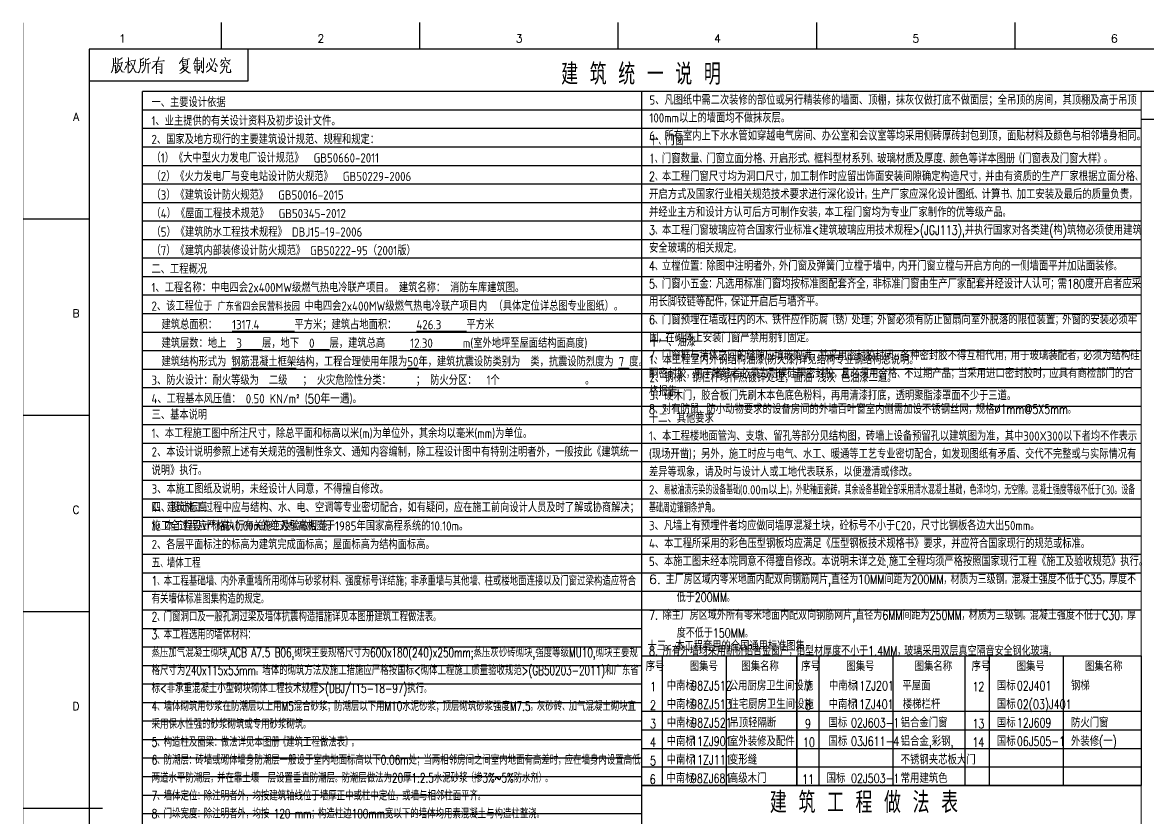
# Model space of a CAD drawing. Header units: millimetres. Extents: x 172649 to 472543, y 238332 to 449264.
# Drawn here: x 315395 to 357925, y 419194 to 449244 of the extents above; entities that cross this region are included whole.
import ezdxf
from ezdxf.enums import TextEntityAlignment as Align

# ---------------------------------------------------------------- set-up
doc = ezdxf.new("R2010")
doc.units = ezdxf.units.MM
doc.header["$LTSCALE"] = 1000
doc.layers.add('PUB_TEXT', color=7, linetype='Continuous')
doc.layers.add('工程做法表', color=251, linetype='Continuous')
doc.styles.add('BIGFONT', font='geditxt.shx', dxfattribs={"bigfont": 'hztxt.shx'})
doc.styles.add('HZ', font='geditxt.shx', dxfattribs={"width": 0.75, "bigfont": 'hzfs_1.shx'})
doc.styles.get("Standard").update_dxf_attribs({"font": 'txt', "bigfont": 'gbcbig.shx'})

# ---------------------------------------------------------------- blocks, each defined once
blk = doc.blocks.new('GEDI_WK_A11')
at = {"color": 3}
for p, q in [((75, 584), (75, 594)), ((150, 584), (150, 594)), ((225, 584), (225, 594)), ((300, 584), (300, 594)), ((375, 584), (375, 594)), ((85, 572), (85, 584)), ((25, 572), (85, 572)), ((25, 519.75), (0, 519.75)), ((25, 445.5), (0, 445.5)), ((25, 371.25), (0, 371.25)), ((25, 297), (0, 297))]:
    blk.add_line(p, q, dxfattribs=at)
blk.add_lwpolyline([(0, 0, 0.1, 0.1, 0), (1050, 0, 0.1, 0.1, 0), (1050, 594, 0.1, 0.1, 0), (0, 594, 0.1, 0.1, 0)], format="xyseb", close=True, dxfattribs=at)
blk.add_lwpolyline([(25, 10), (1040, 10), (1040, 584), (25, 584)], close=True, dxfattribs=at)
blk.add_lwpolyline([(30, 297, 0.5, 0.5, 0), (0, 297, 0.5, 0.5, 0)], format="xyseb", dxfattribs=at)
for s, p in [('1', (37.5, 588)), ('2', (112.5, 588)), ('3', (187.5, 588)), ('4', (262.5, 588)), ('5', (337.5, 588)), ('6', (412.5, 588))]:
    blk.add_text(s, height=3, dxfattribs=at).set_placement(p, align=Align.MIDDLE)
for s, p in [('A', (20, 556.88)), ('B', (20, 482.62)), ('C', (20, 408.38)), ('D', (20, 334.12))]:
    blk.add_text(s, height=3, dxfattribs=at).set_placement(p, align=Align.CENTER)
blk = doc.blocks.new('GEDI_Copyright_2012')
at = {"color": 7, "lineweight": 0}
for points in [[(8.99, -3.43), (9.11, -3.83), (9.11, -5.03), (9.11, -5.93), (9.03, -6.73), (8.9, -7.33), (8.73, -8.03), (8.48, -8.53), (8.22, -8.93)], [(10.81, -3.53), (10.9, -4.03), (10.9, -4.68), (10.81, -5.53), (10.73, -6.33), (10.6, -7.03), (10.47, -7.68), (10.3, -8.23), (10.09, -8.72), (9.84, -9.08)], [(9.88, -3.13), (9.96, -3.43), (9.96, -5.33)], [(12.43, -3.23), (12.34, -3.38), (11.53, -3.88), (10.98, -4.13)], [(14.64, -3.13), (14.81, -3.38), (14.76, -3.33), (14.72, -9.13), (14.68, -8.72), (14.72, -8.13)], [(15.7, -4.48), (17.52, -4.18), (17.44, -4.03), (17.27, -4.68), (17.1, -5.43), (16.93, -5.93), (16.76, -6.43), (16.55, -6.93), (16.21, -7.48), (15.91, -7.98), (15.61, -8.43), (15.32, -8.72), (15.02, -8.98)], [(20.67, -3.38), (20.5, -3.48), (19.35, -4.13), (19.27, -3.73), (19.4, -4.13), (19.4, -5.43), (19.35, -6.23), (19.31, -6.78), (19.22, -7.33), (19.1, -7.83), (18.93, -8.33), (18.72, -8.68), (18.54, -8.98)], [(22.67, -3.58), (21.99, -3.98), (21.35, -4.13), (21.26, -3.73), (21.35, -4.33), (21.31, -4.93), (21.26, -5.58), (21.22, -6.13), (21.13, -6.63), (21.05, -7.18), (20.92, -7.58), (20.71, -7.88), (20.5, -8.23), (20.28, -8.53), (20.07, -8.78), (19.86, -8.98)], [(26.28, -2.98), (26.28, -3.23), (26.02, -4.08), (25.76, -4.68), (25.51, -5.08), (25.04, -5.83), (24.36, -6.63), (23.9, -7.13), (23.6, -7.38)], [(35.45, -3.03), (35.49, -3.23), (34.98, -4.18), (34.52, -4.83), (34.26, -5.23), (34.05, -5.53)], [(35.11, -4.08), (36.34, -3.93), (37.87, -3.68), (37.75, -3.63), (37.49, -3.73)], [(35.24, -4.43), (35.28, -4.73), (35.32, -5.58), (35.32, -6.38), (35.28, -6.23), (37.19, -5.93), (37.07, -5.93), (37.15, -4.23), (37.28, -4.38), (35.28, -4.68)], [(40.12, -3.58), (40.16, -3.88), (39.83, -4.93), (39.66, -5.23)], [(40.8, -3.03), (40.84, -3.28), (40.8, -9.23), (40.72, -8.88), (40.8, -8.53)], [(43.1, -3.13), (43.18, -3.43), (43.14, -8.23), (43.14, -8.53), (43.1, -8.78), (43.05, -8.88), (42.97, -8.98), (42.37, -8.23), (43.05, -8.88)], [(47.43, -3.48), (47.39, -4.03), (47.17, -4.73), (47, -5.28), (46.71, -5.88), (46.45, -6.48), (46.2, -6.88), (45.86, -7.38), (45.47, -7.78), (45.09, -8.13), (44.67, -8.48), (44.24, -8.72)], [(45.82, -3.53), (46.07, -3.93), (46.24, -4.28), (46.32, -4.48), (46.32, -4.63)], [(50.06, -3.98), (50.02, -4.33), (49.94, -4.58), (49.85, -4.83), (49.77, -4.98), (49.68, -5.03), (50.02, -4.43), (53.29, -4.13), (53.16, -4.03), (52.78, -4.83)], [(51.21, -3.03), (51.47, -3.58), (51.55, -3.93)], [(9.11, -6.38), (10.01, -6.28), (9.92, -6.13), (9.92, -8.38), (9.88, -8.08), (9.88, -7.68)], [(9.16, -5.48), (10.39, -5.28)], [(11.2, -5.43), (12.56, -5.08), (12.47, -4.93), (12.26, -5.58), (12, -6.38), (11.75, -6.98), (11.45, -7.63), (11.03, -8.23), (10.6, -8.68), (10.26, -9.03)], [(11.15, -6.08), (12.34, -8.63), (13.15, -8.68), (12.38, -8.58), (12.17, -8.28)], [(14.72, -4.88), (14.42, -5.73), (14.08, -6.43), (13.74, -7.13), (13.45, -7.63), (13.36, -7.78)], [(13.62, -5.08), (15.4, -4.68)], [(14.72, -5.63), (15.27, -6.03), (15.4, -6.33)], [(15.61, -5.23), (15.87, -5.28), (17.44, -8.72), (18.2, -8.83), (17.44, -8.63), (17.14, -8.08)], [(19.48, -6.38), (19.56, -6.33), (20.54, -6.18), (20.41, -6.23), (20.54, -4.68), (20.63, -4.88), (19.44, -5.13)], [(21.31, -5.53), (23.22, -5.23), (23.09, -5.18), (22.88, -5.28)], [(22.28, -5.43), (22.28, -9.13), (22.24, -8.88), (22.28, -8.48)], [(23.98, -4.83), (28.4, -4.43), (28.14, -4.33)], [(25.34, -5.53), (25.43, -5.73), (25.38, -9.03), (25.38, -9.33), (25.34, -9.03), (25.38, -8.68)], [(25.43, -5.73), (27.38, -5.53), (27.38, -5.43), (27.47, -5.53), (27.38, -5.58), (27.38, -9.08), (27.34, -9.28), (26.66, -8.63), (27.34, -9.18)], [(26.96, -6.58), (25.47, -6.73)], [(25.47, -7.68), (26.96, -7.53)], [(28.14, -4.33), (27.8, -4.48)], [(35.71, -6.38), (35.71, -6.53), (34.98, -7.43), (34.56, -7.78), (34.26, -8.03)], [(35.62, -6.88), (35.75, -6.98), (37.28, -6.68), (37.23, -6.53), (36.77, -7.33), (36.47, -7.68), (36.17, -7.98), (35.71, -8.38), (35.28, -8.72), (34.81, -8.98), (34.26, -9.23)], [(36.64, -5.28), (35.36, -5.48)], [(35.54, -7.38), (35.62, -7.43), (37.57, -8.98), (38.3, -8.93), (37.57, -8.93), (37.32, -8.78)], [(39.27, -5.63), (42.08, -5.33), (42.03, -5.33), (41.87, -5.28), (41.65, -5.38)], [(39.87, -6.13), (39.95, -6.68), (39.95, -6.78), (40, -8.28), (39.95, -7.98), (40, -7.73)], [(40, -6.58), (41.95, -6.28), (41.82, -6.13), (41.74, -6.53), (41.69, -7.18), (41.61, -7.63), (41.57, -7.93), (41.44, -8.08), (41.06, -7.58), (41.48, -8.03)], [(40.12, -4.48), (41.74, -4.33)], [(42.33, -4.33), (42.42, -4.58), (42.42, -7.33), (42.33, -6.83), (42.37, -6.53)], [(44.67, -5.43), (44.63, -5.93), (44.5, -6.48), (44.37, -6.83), (44.24, -7.03)], [(45.26, -4.88), (45.43, -5.63), (45.56, -6.18), (45.77, -6.68), (45.99, -7.23), (46.24, -7.63), (46.58, -7.93), (47.05, -8.28), (47.51, -8.43), (47.81, -8.48), (47.94, -8.48), (47.73, -7.78), (47.64, -7.13), (47.81, -8.48)], [(47.64, -5.43), (48.07, -5.93), (48.36, -6.28), (48.49, -6.58)], [(51.21, -5.48), (51.21, -5.83), (51.08, -6.58), (50.95, -7.03), (50.83, -7.43), (50.7, -7.78), (50.53, -8.13), (50.32, -8.43), (50.06, -8.68), (49.77, -8.93), (49.43, -9.18)], [(50.91, -4.68), (50.83, -4.98), (50.44, -5.43), (50.06, -5.83), (49.81, -6.03), (49.55, -6.23)], [(49.98, -6.68), (52.19, -6.43), (52.06, -6.28), (52.02, -6.58), (51.93, -8.18), (51.97, -8.63), (52.06, -8.78), (52.19, -8.88), (52.4, -8.88), (52.61, -8.88), (53.21, -8.88), (53.42, -8.78), (53.46, -8.72), (53.42, -7.68), (53.42, -8.78)], [(51.76, -4.78), (52.27, -5.13), (52.65, -5.43), (52.83, -5.68), (52.91, -5.88)]]:
    blk.add_lwpolyline(points, dxfattribs=at)

msp = doc.modelspace()

# ---------------------------------------------------------------- linework, layer by layer
at = {"layer": '工程做法表'}
for p, q in [((339577, 425307.8), (339577, 420407.8)), ((341997.3, 425307.8), (341997.3, 420407.8)), ((345497.1, 425307.8), (345497.1, 420407.8)), ((348297.7, 425307.8), (348297.7, 420407.8)), ((351935, 425307.8), (351935, 420407.8)), ((354735.6, 425307.8), (354735.6, 420407.8)), ((338804.7, 420407.8), (357685.4, 420407.8))]:
    msp.add_line(p, q, dxfattribs=at)
at = {"layer": '工程做法表', "const_width": 50}
for points in [[(319919.8, 446644.2), (363374.1, 446644.2)], [(319919.8, 446644.2), (373848.5, 446644.2), (373848.5, 391344.2), (357685.4, 391344.2)], [(319919.8, 446644.2), (373848.5, 446644.2), (373848.5, 391344.2), (357685.4, 391344.2)], [(319924.1, 446644.2), (319924.1, 391344.2)], [(336082.9, 446644.2), (390011.5, 446644.2), (390011.5, 394580.5), (373848.5, 394580.5)], [(336082.9, 446644.2), (390011.5, 446644.2), (390008.7, 395780.5), (373848.5, 395780.5)], [(338804.7, 446644.2), (338804.7, 391344.2)], [(357685.4, 446644.2), (357685.4, 391344.2)], [(357679, 445580.5), (373848.5, 445580.5)], [(338804.7, 420407.8), (357685.4, 420407.8)]]:
    msp.add_lwpolyline(points, dxfattribs=at)
at = {"layer": '工程做法表'}
for points in [[(319919.8, 445944.2), (357685.4, 445944.2)], [(319919.8, 445244.2), (357685.4, 445244.2)], [(319919.8, 444544.2), (357685.4, 444544.2)], [(319919.8, 443844.2), (357685.4, 443844.2)], [(319919.8, 443144.2), (357685.4, 443144.2)], [(319919.8, 442444.2), (357685.4, 442444.2)], [(319919.8, 441744.2), (357685.4, 441744.2)], [(319919.8, 441044.2), (357685.4, 441044.2)], [(319919.8, 440344.2), (357685.4, 440344.2)], [(319919.8, 439644.2), (357685.4, 439644.2)], [(319919.8, 438944.2), (357685.4, 438944.2)], [(319919.8, 438244.2), (357685.4, 438244.2)], [(319919.8, 437544.2), (357685.4, 437544.2)], [(319919.8, 436844.2), (357685.4, 436844.2)], [(319919.8, 436144.2), (357685.4, 436144.2)], [(319919.8, 435444.2), (357685.4, 435444.2)], [(319919.8, 434744.2), (357685.4, 434744.2)], [(319919.8, 434044.2), (357685.4, 434044.2)], [(319919.8, 433344.2), (357685.4, 433344.2)], [(319919.8, 432644.2), (357685.4, 432644.2)], [(319919.8, 431944.2), (357685.4, 431944.2)], [(319919.8, 431244.2), (357685.4, 431244.2)], [(319919.8, 430544.2), (357685.4, 430544.2)], [(319919.8, 429844.2), (357685.4, 429844.2)], [(319919.8, 429144.2), (357685.4, 429144.2)], [(319919.8, 428444.2), (357685.4, 428444.2)], [(319919.8, 427744.2), (357685.4, 427744.2)], [(319919.8, 427044.2), (357685.4, 427044.2)], [(319919.8, 426344.2), (338804.7, 426344.2)], [(319919.8, 425644.2), (338804.7, 425644.2)], [(351023.1, 425307.8), (351023.1, 420407.8)], [(319919.8, 424944.2), (338804.7, 424944.2)], [(319919.8, 424244.2), (338804.7, 424244.2)], [(319919.8, 423544.2), (338804.7, 423544.2)], [(338804.7, 423207.8), (357685.4, 423207.8)], [(319919.8, 422844.2), (338804.7, 422844.2)], [(338804.7, 422507.8), (357685.4, 422507.8)], [(319919.8, 422144.2), (338804.7, 422144.2)], [(338804.7, 421807.8), (357685.4, 421807.8)], [(319919.8, 421444.2), (338804.7, 421444.2)], [(338804.7, 421107.8), (357685.4, 421107.8)], [(319919.8, 420744.2), (338804.7, 420744.2)], [(319919.8, 420044.2), (338804.7, 420044.2)], [(319919.8, 419344.2), (338804.7, 419344.2)]]:
    msp.add_lwpolyline(points, dxfattribs=at)
for points in [[(338804.7, 425307.8), (344664.1, 425307.8), (344664.1, 420407.8), (338804.7, 420407.8)], [(344664.1, 425307.8), (357685.4, 425307.8), (357685.4, 420407.8), (344664.1, 420407.8)]]:
    msp.add_lwpolyline(points, close=True, dxfattribs=at)

# ---------------------------------------------------------------- block references
at = {"xscale": 100, "yscale": 100, "zscale": 100}
for name, p in [('GEDI_WK_A11', (315419.8, 389838.8)), ('GEDI_Copyright_2012', (317919.8, 448238.8))]:
    msp.add_blockref(name, p, dxfattribs=at)

# ---------------------------------------------------------------- texts
at = {"layer": 'PUB_TEXT', "width": 0.8}
for s, style, p in [('建 筑 统 一 说 明 ', 'HZ', (335759, 446892.1)), ('建 筑 工 程 做 法 表 ', 'BIGFONT', (343650, 419361.1))]:
    msp.add_text(s, height=800, dxfattribs=dict(at, style=style)).set_placement(p)
at = {"layer": 'PUB_TEXT', "linetype": 'Continuous', "style": 'HZ', "width": 0.75}
for s, p in [('序号', (338951.5, 424729.4)), ('图集号', (340618.5, 424729.4)), ('图集名称', (342569.5, 424729.4)), ('序号', (344835.3, 424729.4)), ('图集号', (346538.7, 424729.4)), ('图集名称', (349123.3, 424729.4)), ('序号', (351273.1, 424729.4)), ('图集号', (352976.5, 424729.4)), ('图集名称', (355561.2, 424729.4)), ('1', (339119.4, 423964.5)), ('中南标', (339750.7, 424000.4)), ('98ZJ512', (340676, 424000.4)), ('公用厨房卫生间设施', (342094.8, 424000.4)), ('7', (344978.8, 423964.5)), ('中南标', (345882.3, 424000.4)), ('11ZJ201', (346807.6, 424000.4)), ('平屋面', (348658.8, 424000.4)), ('12', (351308.2, 423964.5)), ('国标', (352231.7, 424000.4)), ('02J401', (352987.1, 424000.4)), ('钢梯', (355032.3, 424000.4)), ('2', (339119.4, 423264.5)), ('中南标', (339750.7, 423300.4)), ('98ZJ513', (340676, 423300.4)), ('住宅厨房卫生间设施', (342119.5, 423300.4)), ('8', (344977.8, 423264.5)), ('中南标', (345872.7, 423300.4)), ('11ZJ401', (346798, 423300.4)), ('楼梯栏杆', (348673.3, 423300.4)), ('国标', (352231.7, 423300.4)), ('02(03)J401', (352987.1, 423300.4)), ('3', (339119.4, 422564.5)), ('中南标', (339750.7, 422600.4)), ('98ZJ521', (340676, 422600.4)), ('吊顶轻隔断', (342119.5, 422600.4)), ('9', (344977.8, 422564.5)), ('国标', (345866, 422600.4)), ('02J603-1', (346719.1, 422600.4)), ('铝合金门窗', (348594.4, 422600.4)), ('13', (351308.2, 422564.5)), ('国标', (352231.7, 422600.4)), ('12J609', (352987.1, 422600.4)), ('防火门窗', (355032.3, 422600.4)), ('4', (339119.4, 421864.5)), ('中南标', (339747.8, 421900.4)), ('11ZJ901', (340673.1, 421900.4)), ('室外装修及配件', (342103.7, 421900.4)), ('10', (344899.8, 421864.5)), ('国标', (345866, 421900.4)), ('03J611-4', (346719.1, 421900.4)), ('铝合金,彩钢,', (348594.4, 421900.4)), ('14', (351308.2, 421864.5)), ('国标', (352231.7, 421900.4)), ('06J505-1', (352987.1, 421900.4)), ('外装修(一)', (355032.3, 421900.4)), ('5', (339119.4, 421164.5)), ('中南标', (339747.8, 421200.4)), ('11ZJ111', (340673.1, 421200.4)), ('变形缝', (342103.7, 421200.4)), ('不锈钢夹芯板大门', (348594.4, 421200.4)), ('6', (339103.2, 420464.5)), ('中南标', (339738.7, 420500.4)), ('98ZJ681', (340664, 420500.4)), ('高级木门', (342099.3, 420500.4)), ('11', (344870.3, 420464.5)), ('国标', (345793.8, 420500.4)), ('02J503-1', (346719.1, 420500.4)), ('常用建筑色', (348594.4, 420500.4))]:
    msp.add_text(s, height=350, dxfattribs=at).set_placement(p)
at = {"layer": 'PUB_TEXT', "linetype": 'Continuous', "char_height": 350, "attachment_point": 1}
for s, insert, width, line_spacing_factor, style in [('\\pi-600.8,l600.8,t600.8;{\\Fgbenor,gbcbig|c134;\\W1;一、主要设计依据\\P\\pi0,l0,t772.9;1、业主提供的有关设计资料及初步设计文件。\\P\\ptz;2、国家及地方现行的主要建筑设计规范、规程和规定：\\P（1）《大中型火力发电厂设计规范》  GB50660-2011\\P（2）《火力发电厂与变电站设计防火规范》  GB50229-2006\\P（3）《建筑设计防火规范》  GB50016-2015\\P（4）《屋面工程技术规范》  GB50345-2012\\P（5）《建筑防水工程技术规程》 DBJ15-19-2006\\P（7）《建筑内部装修设计防火规范》 GB50222-95（2001版）}', (320271.3, 446399.8), 18533.418, 1.2, 'BIGFONT'), ('{\\Fgbenor,gbcbig|c134;\\W1;5、凡图纸中需二次装修的部位或另行精装修的墙面、顶棚，抹灰仅做打底不做面层；全吊顶的房间，其顶棚及高于吊顶100mm以上的墙面均不做抹灰层。\\P6、所有室内上下水水管如穿越电气房间、办公室和会议室等均采用侧砖厚砖封包到顶，面贴材料及颜色与相邻墙身相同。}', (339095.5, 446488.7), 18587.731, 1.16, 'HZ'), ('十{\\Fgbenor,gbcbig|c134;、}门窗\\P1{\\Fgbenor,gbcbig|c134;、}门窗数量{\\Fgbenor,gbcbig|c134;、}门窗立面分格{\\Fgbenor,gbcbig|c134;、}开启形式{\\Fgbenor,gbcbig|c134;、}框料型材系列{\\Fgbenor,gbcbig|c134;、}玻璃材质及厚度{\\Fgbenor,gbcbig|c134;、}颜色等详本图册{\\Fgbenor,gbcbig|c134;《}门窗表及门窗大样{\\Fgbenor,gbcbig|c134;》。}\\P2{\\Fgbenor,gbcbig|c134;、}本工程门窗尺寸均为洞口尺寸{\\Fgbenor,gbcbig|c134;，}加工制作时应留出饰面安装间隙确定构造尺寸{\\Fgbenor,gbcbig|c134;，}并由有资质的生产厂家根据立面分格{\\Fgbenor,gbcbig|c134;、}开启方式及国家行业相关规范技术要求进行深化设计{\\Fgbenor,gbcbig|c134;。}生产厂家应深化设计图纸{\\Fgbenor,gbcbig|c134;、}计算书{\\Fgbenor,gbcbig|c134;、}加工安装及最后的质量负责{\\Fgbenor,gbcbig|c134;，}并经业主方和设计方认可后方可制作安装{\\Fgbenor,gbcbig|c134;，}本工程门窗均为专业厂家制作的优等级产品{\\Fgbenor,gbcbig|c134;。}\\P3{\\Fgbenor,gbcbig|c134;、}本工程门窗玻璃应符合国家行业标准<建筑玻璃应用技术规程>(JGJ113),并执行国家对各类建(构)筑物必须使用建筑安全玻璃的相关规定{\\Fgbenor,gbcbig|c134;。}\\P4{\\Fgbenor,gbcbig|c134;、}立樘位置{\\Fgbenor,gbcbig|c134;：}除图中注明者外{\\Fgbenor,gbcbig|c134;，}外门窗及弹簧门立樘于墙中{\\Fgbenor,gbcbig|c134;，}内开门窗立樘与开启方向的一侧墙面平并加贴面装修{\\Fgbenor,gbcbig|c134;。}\\P5{\\Fgbenor,gbcbig|c134;、}门窗小五金{\\Fgbenor,gbcbig|c134;：}凡选用标准门窗均按标准图配套齐全{\\Fgbenor,gbcbig|c134;，}非标准门窗由生产厂家配套并经设计人认可{\\Fgbenor,gbcbig|c134;；}需180度开启者应采用长脚铰链等配件{\\Fgbenor,gbcbig|c134;，}保证开启后与墙齐平{\\Fgbenor,gbcbig|c134;。}\\P6{\\Fgbenor,gbcbig|c134;、}门窗预埋在墙或柱内的木{\\Fgbenor,gbcbig|c134;、}铁件应作防腐{\\Fgbenor,gbcbig|c134;（}锈{\\Fgbenor,gbcbig|c134;）}处理{\\Fgbenor,gbcbig|c134;；}外窗必须有防止窗扇向室外脱落的限位装置{\\Fgbenor,gbcbig|c134;；}外窗的安装必须牢固{\\Fgbenor,gbcbig|c134;，}在砌体上安装门窗严禁用射钉固定{\\Fgbenor,gbcbig|c134;。}\\P7{\\Fgbenor,gbcbig|c134;、}门窗框与墙体之间的缝隙应填嵌饱满{\\Fgbenor,gbcbig|c134;，}并采用密封胶封闭{\\Fgbenor,gbcbig|c134;。}各种密封胶不得互相代用{\\Fgbenor,gbcbig|c134;，}用于玻璃装配者{\\Fgbenor,gbcbig|c134;，}必须为结构硅酮密封胶{\\Fgbenor,gbcbig|c134;，}用于堵缝者必须为耐候硅酮密封胶{\\Fgbenor,gbcbig|c134;，}且必须用合格{\\Fgbenor,gbcbig|c134;、}不过期产品{\\Fgbenor,gbcbig|c134;；}当采用进口密封胶时{\\Fgbenor,gbcbig|c134;，}应具有商检部门的合格报告{\\Fgbenor,gbcbig|c134;。}\\P8{\\Fgbenor,gbcbig|c134;、}对有防鼠{\\Fgbenor,gbcbig|c134;、}防小动物要求的设备房间的外墙百叶窗室内侧需加设不锈钢丝网{\\Fgbenor,gbcbig|c134;，}规格∅1mm@5X5mm{\\Fgbenor,gbcbig|c134;。}', (339079.5, 444955.1), 18587.731, 1.16, 'HZ'), ('\\pi-600.8,l600.8,t600.8;{\\Fgbenor,gbcbig|c134;二、工程概况\\P\\pi0,l0,tz;1、工程名称：中电四会2x400MW级燃气热电冷联产项目。 建筑名称： \\C6;消防车库建筑图\\C256;。\\P2、该工程位于\\Fgbenor|c134; \\Fgeditxt,dxt|c134;\\H0.8571x;\\W0.8;广东省四会民营科技园 \\Fgbenor,gbcbig|c134;\\H1.167x;\\W1;中电四会2x400MW级燃气热电冷联产项目内} {\\Fgbenor,gbcbig|c134;（具体定位详总图专业图纸）。\\P  建筑总面积： \\A1;\\L\\C6;  \\Fgbenor,gbcbig|c0;1317.4\\Fgbenor,gbcbig|c134;       \\A0;\\l\\C256;平方米；建筑占地面积： \\A1;\\L\\C6;   \\Fgbenor,gbcbig|c0;426.3\\Fgbenor,gbcbig|c134;     \\A0;\\l\\C256;平方米                                   \\P  建筑层数：地上\\L \\Fgbenor,gbcbig|c0; 3\\Fgbenor,gbcbig|c134;    \\l层，地下\\L  \\Fgbenor,gbcbig|c0;0\\Fgbenor,gbcbig|c134;   \\l层，建筑总高 \\L\\C6;    \\Fgbenor,gbcbig|c0;12.30\\Fgbenor,gbcbig|c134;      \\C256;m\\l(室外地坪至屋面结构面高度)\\P  建筑结构形式为\\L \\C6;钢筋混凝土框架\\l\\C256;结构，工程合理使用年限为\\L\\C6;50\\l\\C256;年，建筑抗震设防类别为\\L\\C6;  \\l\\C256;类，抗震设防烈度为\\L \\Fgbenor,gbcbig|c0;7\\Fgbenor,gbcbig|c134; \\l度。\\P3、防火设计：耐火等级为  二级   ； 火灾危险性分类：\\C6;     \\C256;； 防火分区：\\C6;  1个                 \\C256;。      \\P4、工程基本风压值： \\C6;0.50 \\C256;KN/m²\\C6; (\\Fgeditxt|c0;\\W0.8;\\C256;50}年一遇{\\Fgbenor,gbcbig|c134;\\C6;)\\C256;。   }', (320271.3, 440099.8), 18533.418, 1.2, 'BIGFONT'), ('{\\Fgbenor,gbcbig|c134;\\W1;十一、油漆\\P1、本工程室内外钢结构油漆(防火漆)详见结构专业钢结构总说明。\\P2、钢梯、钢栏杆均作热镀锌处理，面油 \\C6;浅灰 \\C256;色油漆二道。\\P3、硬木门，胶合板门先刷木本色底色粉料，再用清漆打底，透明聚脂漆罩面不少于三道。}', (339097.7, 437348.7), 18587.731, 1.16, 'HZ'), ('{\\Fgbenor,gbcbig|c134;三、基本说明\\P1、本工程施工图中所注尺寸，除总平面和标高以米(m)为单位外，其余均以毫米(mm)为单位。\\P2、本设计说明参照上述有关规范的强制性条文、通知内容编制，除工程设计图中有特别注明者外，一般按此《建筑统一说明》执行。\\P3、本施工图纸及说明，未经设计人同意，不得擅自修改。\\P4、建筑施工过程中应与结构、水、电、空调等专业密切配合，如有疑问，应在施工前向设计人员及时了解或协商解决；施工全过程应严格执行有关施工及验收规范。}', (320276, 434588.7), 18533.418, 1.2, 'BIGFONT'), ('{\\Fgbenor,gbcbig|c134;\\W1;十二、其他要求\\P1、本工程楼地面管沟、支墩、留孔等部分见结构图，砖墙上设备预留孔以建筑图为准，其中300X300以下者均不作表示(现场开凿)；另外，施工时应与电气、水工、暖通等工艺专业密切配合，如发现图纸有矛盾、交代不完整或与实际情况有差异等现象，请及时与设计人或工地代表联系，以便澄清或修改。\\P2、\\W0.75;易被油渍污染的设备基础(\\W1;0.00m以上\\W0.75;)，外贴釉面瓷砖。其余设备基础全部采用清水混凝土基础，色泽均匀，无空隙。混凝土强度等级不低于C30。设备基础周边镶铜条护角\\W1;。\\P3、凡墙上有预埋件者均应做同墙厚混凝土块，砼标号不小于C20，尺寸比钢板各边大出50mm。\\P4、本工程所采用的彩色压型钢板均应满足《压型钢板技术规格书》要求，并应符合国家现行的规范或标准。\\P5、本施工图未经本院同意不得擅自修改。本说明未详之处,施工全程均须严格按照国家现行工程《施工及验收规范》执行。\\Fgbenor,gbcbig|c0;\\P\\pi-1050,l1050,t1050;\\Fgeditxt,dxt|c0;6.\\Fgeditxt,dxt|c134;\\W0.75; 主厂房区域内零米地面内配双向钢筋网片,直径为10MM间距为200MM\\Fgbenor,gbcbig|c134;，\\Fgeditxt,dxt|c134;材质为三级钢\\Fgbenor,gbcbig|c134;。\\Fgeditxt,dxt|c134;混凝土强度不低于C35\\Fgbenor,gbcbig|c134;，\\Fgeditxt,dxt|c134;厚度不低于200MM\\Fgbenor,gbcbig|c134;。\\Fgeditxt,dxt|c134;\\P7. 除主厂房区域外所有零米地面内配双向钢筋网片,直径为6MM间距为250MM\\Fgbenor,gbcbig|c134;，\\Fgeditxt,dxt|c134;材质为三级钢\\Fgbenor,gbcbig|c134;。\\Fgeditxt,dxt|c134;混凝土强度不低于C30\\Fgbenor,gbcbig|c134;，\\Fgeditxt,dxt|c134;厚度不低于150MM\\Fgbenor,gbcbig|c134;。\\Fgeditxt,dxt|c134;\\P8. 所有外墙均采用断桥铝合金窗户\\Fgbenor,gbcbig|c134;，\\Fgeditxt,dxt|c134;铝型材厚度不小于1.4MM\\Fgbenor,gbcbig|c134;，\\Fgeditxt,dxt|c134;玻璃采用双层真空隔音安全钢化玻璃\\Fgbenor,gbcbig|c134;。}', (339078.8, 434463.7), 18587.731, 1.16, 'HZ'), ('{\\Fgbenor,gbcbig|c134;四、设计标高\\P1、本工程设计标高+0.00m的绝对标高相当于\\C6;1985年国家高程系统\\C256;的\\Fgbenor,gbcbig|c0;\\C6;10.10\\Fgbenor,gbcbig|c134;m\\C256;。\\P2、各层平面标注的标高为建筑完成面标高；屋面标高为结构面标高。}', (320276, 431088.7), 18533.418, 1.2, 'BIGFONT'), ('{\\W0.7;五\\Fgbenor,gbcbig|c134;、\\Fgeditxt,dxt|c134;墙体工程\\P1\\Fgbenor,gbcbig|c134;、\\Fgeditxt,dxt|c134;本工程基础墙\\Fgbenor,gbcbig|c134;、\\Fgeditxt,dxt|c134;内外承重墙所用砌体与砂浆材料\\Fgbenor,gbcbig|c134;、\\Fgeditxt,dxt|c134;强度标号详结施\\Fgbenor,gbcbig|c134;；\\Fgeditxt,dxt|c134;非承重墙与其他墙\\Fgbenor,gbcbig|c134;、\\Fgeditxt,dxt|c134;柱或楼地面连接以及门窗过梁构造应符合有关墙体标准图集构造的规定\\Fgbenor,gbcbig|c134;。\\Fgeditxt,dxt|c134;\\P2\\Fgbenor,gbcbig|c134;、\\Fgeditxt,dxt|c134;门窗洞口及一般孔洞过梁及墙体抗震构造措施详见本图册建筑工程做法表\\Fgbenor,gbcbig|c134;。\\Fgeditxt,dxt|c134;\\P3\\Fgbenor,gbcbig|c134;、\\Fgeditxt,dxt|c134;本工程选用的墙体材料\\Fgbenor,gbcbig|c134;：\\Fgeditxt,dxt|c134;\\P\\C6;蒸压加气混凝土砌块,ACB A7.5 B06,砌块主要规格尺寸为600x180(240)x250mm;蒸压灰砂砖砌块,强度等级MU10,砌块主要规格尺寸为240x115x53mm\\Fgbenor,gbcbig|c134;。\\Fgeditxt,dxt|c134;\\C256;墙体的砌筑方法及施工措施应严格按国标<砌体工程施工质量验收规范>(GB50203-2011)和广东省标<非承重混凝土小型砌块砌体工程技术规程>(DBJ/T15-18-97)执行\\Fgbenor,gbcbig|c134;。\\Fgeditxt,dxt|c134;\\P4\\Fgbenor,gbcbig|c134;、\\Fgeditxt,dxt|c134;墙体砌筑用砂浆在防潮层以上用M5混合砂浆\\Fgbenor,gbcbig|c134;；\\Fgeditxt,dxt|c134;防潮层以下用M10水泥砂浆\\Fgbenor,gbcbig|c134;；\\Fgeditxt,dxt|c134;顶层砌筑砂浆强度M7.5\\Fgbenor,gbcbig|c134;。\\Fgeditxt,dxt|c134;灰砂砖\\Fgbenor,gbcbig|c134;、\\Fgeditxt,dxt|c134;加气混凝土砌块宜采用保水性强的砂浆砌筑或专用砂浆砌筑\\Fgbenor,gbcbig|c134;。\\Fgeditxt,dxt|c134;\\P5\\Fgbenor,gbcbig|c134;、\\Fgeditxt,dxt|c134;构造柱及圈梁\\Fgbenor,gbcbig|c134;：\\Fgeditxt,dxt|c134;做法详见本图册\\Fgbenor,gbcbig|c134;《\\Fgeditxt,dxt|c134;建筑工程做法表\\Fgbenor,gbcbig|c134;》。\\Fgeditxt,dxt|c134;\\P6\\Fgbenor,gbcbig|c134;、\\Fgeditxt,dxt|c134;防潮层\\Fgbenor,gbcbig|c134;：\\Fgeditxt,dxt|c134;砖墙或砌体墙身防潮层一般设于室内地面标高以下0.06m处\\Fgbenor,gbcbig|c134;；\\Fgeditxt,dxt|c134;当两相邻房间之间室内地面有高差时\\Fgbenor,gbcbig|c134;，\\Fgeditxt,dxt|c134;应在墙身内设置高低两道水平防潮层\\Fgbenor,gbcbig|c134;，\\Fgeditxt,dxt|c134;并在靠土壤一层设置垂直防潮层\\Fgbenor,gbcbig|c134;。\\Fgeditxt,dxt|c134;防潮层做法为20厚1:2.5水泥砂浆\\Fgbenor,gbcbig|c134;（\\Fgeditxt,dxt|c134;掺3%~5%防水剂\\Fgbenor,gbcbig|c134;）。\\Fgeditxt,dxt|c134;\\P7\\Fgbenor,gbcbig|c134;、\\Fgeditxt,dxt|c134;墙体定位\\Fgbenor,gbcbig|c134;：\\Fgeditxt,dxt|c134;除注明者外\\Fgbenor,gbcbig|c134;，\\Fgeditxt,dxt|c134;均按建筑轴线位于墙厚正中或柱中定位\\Fgbenor,gbcbig|c134;，\\Fgeditxt,dxt|c134;或墙与相邻柱面平齐\\Fgbenor,gbcbig|c134;。\\Fgeditxt,dxt|c134;\\P8\\Fgbenor,gbcbig|c134;、\\Fgeditxt,dxt|c134;门垛宽度\\Fgbenor,gbcbig|c134;：\\Fgeditxt,dxt|c134;除注明者外\\Fgbenor,gbcbig|c134;，\\Fgeditxt,dxt|c134;均按 \\Fgeditxt,dxt|c0;\\C6;120\\Fgeditxt,dxt|c134; \\C256;mm\\Fgbenor,gbcbig|c134;；\\Fgeditxt,dxt|c134;构造柱边100mm宽以下的墙体均用素混凝土与构造柱整浇\\Fgbenor,gbcbig|c134;。\\Fgeditxt,dxt|c134;\\P9\\Fgbenor,gbcbig|c134;、\\Fgeditxt,dxt|c134;凡砖墙上的预留洞详见建施图\\Fgbenor,gbcbig|c134;，\\Fgeditxt,dxt|c134;钢筋混凝土墙上的预留洞另详结施图\\Fgbenor,gbcbig|c134;。\\Fgeditxt,dxt|c134;\\P10\\Fgbenor,gbcbig|c134;、\\Fgeditxt,dxt|c134;预留洞的封堵\\Fgbenor,gbcbig|c134;：\\Fgeditxt,dxt|c134;变形缝处留洞在双墙分别设套管\\Fgbenor,gbcbig|c134;，\\Fgeditxt,dxt|c134;套管与穿墙管之间用密封材料嵌堵\\Fgbenor,gbcbig|c134;；\\Fgeditxt,dxt|c134;防火墙上留洞的封堵及管道穿越防火墙处的缝隙\\Fgbenor,gbcbig|c134;，\\Fgeditxt,dxt|c134;应用防火封堵材料封堵\\Fgbenor,gbcbig|c134;。\\Fgeditxt,dxt|c134;\\P11\\Fgbenor,gbcbig|c134;、\\Fgeditxt,dxt|c134;所有外墙面应在找平层中附加 ∅4@200X200双向钢丝网/玻纤网\\Fgbenor,gbcbig|c134;，\\Fgeditxt,dxt|c134;用膨胀螺栓锚固\\Fgbenor,gbcbig|c134;，\\Fgeditxt,dxt|c134;中距不小于1mX1m\\Fgbenor,gbcbig|c134;。}', (320276, 428988.7), 18528.702, 1.16, 'BIGFONT'), ('{\\Fgbenor,gbcbig|c134;\\W1;十三、本工程套用的全国通用标准图集}', (339021.3, 425852.3), 21366.652, 1.2, 'HZ')]:
    msp.add_mtext(s, dxfattribs=dict(at, insert=insert, width=width, line_spacing_factor=line_spacing_factor, style=style))

doc.saveas('drawing.dxf')
